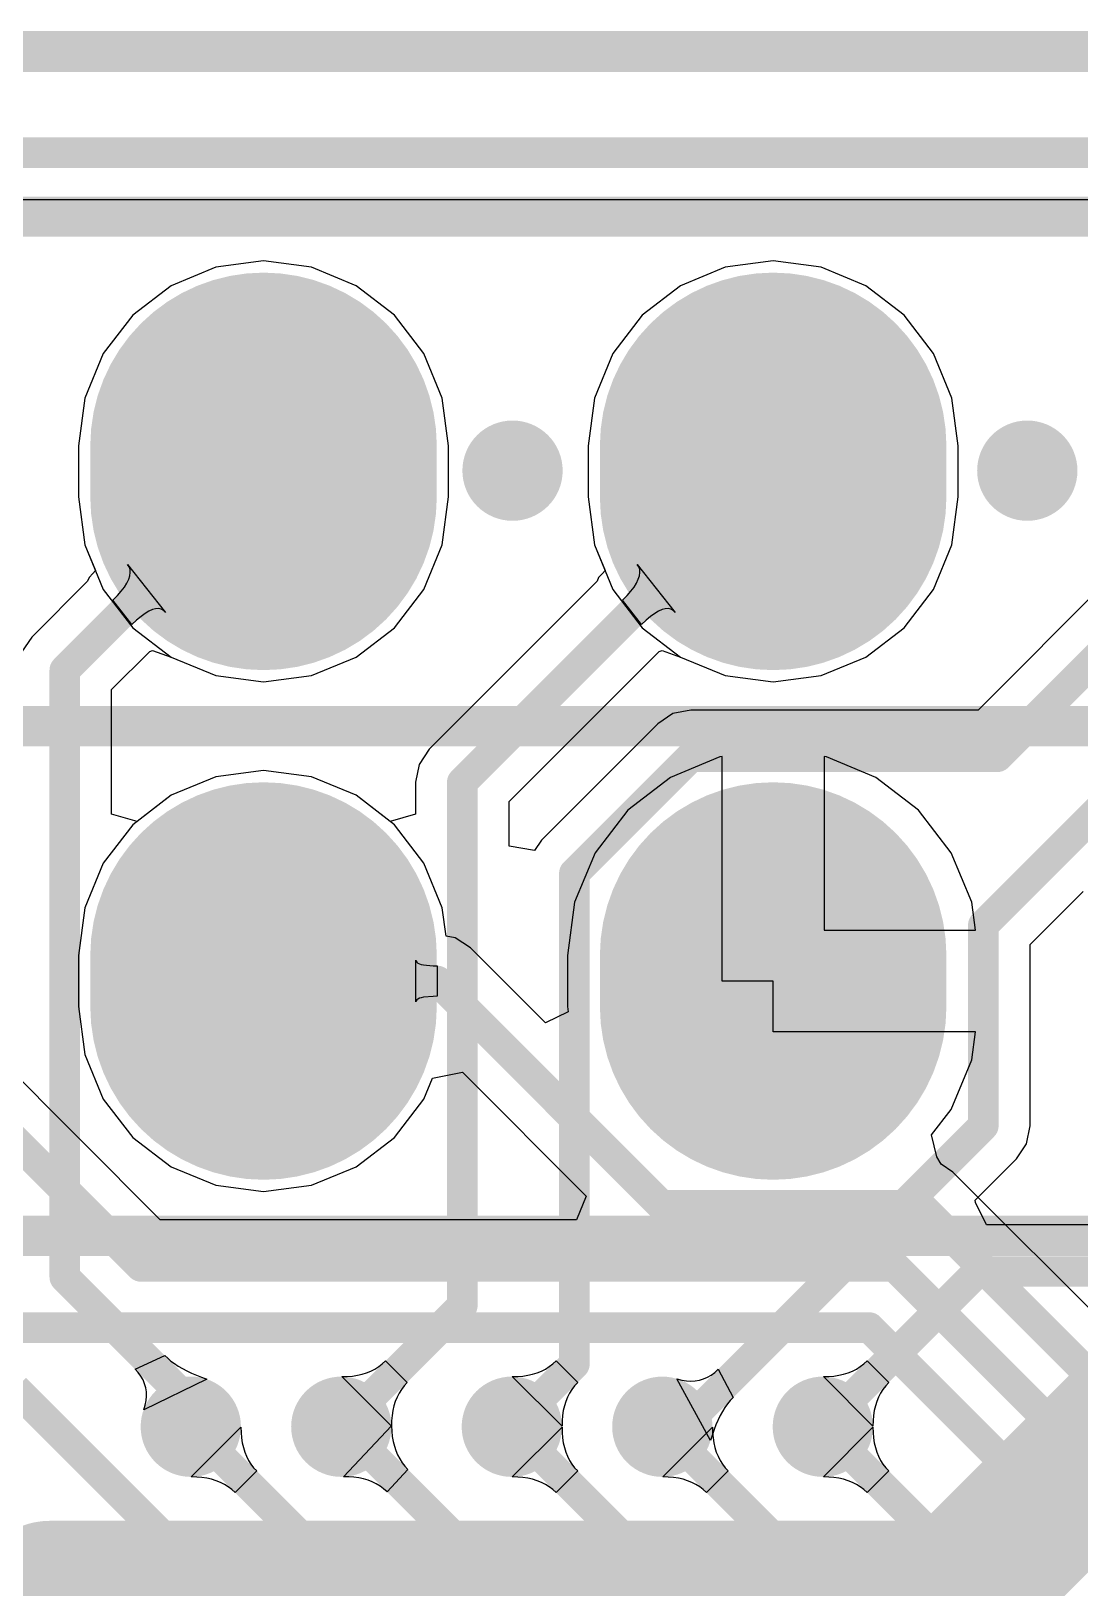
# Model space of a CAD drawing. Header units: millimetres. Extents: x 6.03 to 8.53, y 10.22 to 11.81.
# Drawn here: x 6.7423 to 6.9481, y 10.8483 to 11.1538 of the extents above; entities that cross this region are included whole.
import ezdxf

# ---------------------------------------------------------------- set-up
doc = ezdxf.new("R2010")
doc.units = ezdxf.units.MM
doc.header["$MEASUREMENT"] = 0
for name, color, linetype in [('BottomLayer', 5, 'Continuous'), ('BottomSolder', 6, 'Continuous'), ('MultiLayer', 9, 'Continuous'), ('TopLayer', 1, 'Continuous'), ('TopOverlay', 2, 'Continuous'), ('TopSolder', 216, 'Continuous')]:
    doc.layers.add(name, color=color, linetype=linetype)

# ---------------------------------------------------------------- blocks, each defined once
blk = doc.blocks.new('H______20X2_24')
at = {"layer": 'BottomLayer', "const_width": 0.06}
for points in [[(-0.055, -0.55), (-0.045, -0.55)], [(0.045, -0.55), (0.055, -0.55)], [(-0.055, -0.65), (-0.045, -0.65)], [(0.045, -0.65), (0.055, -0.65)]]:
    blk.add_lwpolyline(points, dxfattribs=at)
at = {"layer": 'BottomLayer', "const_width": 0.03}
for points in [[(-0.07, -0.55, 1), (-0.04, -0.55, 1)], [(-0.06, -0.55, 1), (-0.03, -0.55, 1)], [(0.03, -0.55, 1), (0.06, -0.55, 1)], [(0.04, -0.55, 1), (0.07, -0.55, 1)], [(-0.07, -0.65, 1), (-0.04, -0.65, 1)], [(-0.06, -0.65, 1), (-0.03, -0.65, 1)], [(0.03, -0.65, 1), (0.06, -0.65, 1)], [(0.04, -0.65, 1), (0.07, -0.65, 1)]]:
    blk.add_lwpolyline(points, format="xyb", close=True, dxfattribs=at)
at = {"layer": 'BottomSolder', "const_width": 0.068}
for points in [[(-0.055, -0.55), (-0.045, -0.55)], [(0.045, -0.55), (0.055, -0.55)], [(-0.055, -0.65), (-0.045, -0.65)], [(0.045, -0.65), (0.055, -0.65)]]:
    blk.add_lwpolyline(points, dxfattribs=at)
at = {"layer": 'BottomSolder', "const_width": 0.034}
for points in [[(-0.072, -0.55, 1), (-0.038, -0.55, 1)], [(-0.062, -0.55, 1), (-0.028, -0.55, 1)], [(0.028, -0.55, 1), (0.062, -0.55, 1)], [(0.038, -0.55, 1), (0.072, -0.55, 1)], [(-0.072, -0.65, 1), (-0.038, -0.65, 1)], [(-0.062, -0.65, 1), (-0.028, -0.65, 1)], [(0.028, -0.65, 1), (0.062, -0.65, 1)], [(0.038, -0.65, 1), (0.072, -0.65, 1)]]:
    blk.add_lwpolyline(points, format="xyb", close=True, dxfattribs=at)
at = {"layer": 'MultiLayer', "const_width": 0.06}
for points in [[(-0.055, -0.55), (-0.045, -0.55)], [(0.045, -0.55), (0.055, -0.55)], [(-0.055, -0.65), (-0.045, -0.65)], [(0.045, -0.65), (0.055, -0.65)]]:
    blk.add_lwpolyline(points, dxfattribs=at)
at = {"layer": 'MultiLayer', "const_width": 0.03}
for points in [[(-0.07, -0.55, 1), (-0.04, -0.55, 1)], [(-0.06, -0.55, 1), (-0.03, -0.55, 1)], [(0.03, -0.55, 1), (0.06, -0.55, 1)], [(0.04, -0.55, 1), (0.07, -0.55, 1)], [(-0.07, -0.65, 1), (-0.04, -0.65, 1)], [(-0.06, -0.65, 1), (-0.03, -0.65, 1)], [(0.03, -0.65, 1), (0.06, -0.65, 1)], [(0.04, -0.65, 1), (0.07, -0.65, 1)]]:
    blk.add_lwpolyline(points, format="xyb", close=True, dxfattribs=at)
at = {"layer": 'TopLayer', "const_width": 0.06}
for points in [[(-0.055, -0.55), (-0.045, -0.55)], [(0.045, -0.55), (0.055, -0.55)], [(-0.055, -0.65), (-0.045, -0.65)], [(0.045, -0.65), (0.055, -0.65)]]:
    blk.add_lwpolyline(points, dxfattribs=at)
at = {"layer": 'TopLayer', "const_width": 0.03}
for points in [[(-0.07, -0.55, 1), (-0.04, -0.55, 1)], [(-0.06, -0.55, 1), (-0.03, -0.55, 1)], [(0.03, -0.55, 1), (0.06, -0.55, 1)], [(0.04, -0.55, 1), (0.07, -0.55, 1)], [(-0.07, -0.65, 1), (-0.04, -0.65, 1)], [(-0.06, -0.65, 1), (-0.03, -0.65, 1)], [(0.03, -0.65, 1), (0.06, -0.65, 1)], [(0.04, -0.65, 1), (0.07, -0.65, 1)]]:
    blk.add_lwpolyline(points, format="xyb", close=True, dxfattribs=at)
at = {"layer": 'TopOverlay', "const_width": 0.00787}
for points in [[(-0.1, 1), (-0.1, -1)], [(0, 1), (0, -1)], [(0.1, 1), (0.1, -1)]]:
    blk.add_lwpolyline(points, dxfattribs=at)
at = {"layer": 'TopSolder', "const_width": 0.068}
for points in [[(-0.055, -0.55), (-0.045, -0.55)], [(0.045, -0.55), (0.055, -0.55)], [(-0.055, -0.65), (-0.045, -0.65)], [(0.045, -0.65), (0.055, -0.65)]]:
    blk.add_lwpolyline(points, dxfattribs=at)
at = {"layer": 'TopSolder', "const_width": 0.034}
for points in [[(-0.072, -0.55, 1), (-0.038, -0.55, 1)], [(-0.062, -0.55, 1), (-0.028, -0.55, 1)], [(0.028, -0.55, 1), (0.062, -0.55, 1)], [(0.038, -0.55, 1), (0.072, -0.55, 1)], [(-0.072, -0.65, 1), (-0.038, -0.65, 1)], [(-0.062, -0.65, 1), (-0.028, -0.65, 1)], [(0.028, -0.65, 1), (0.062, -0.65, 1)], [(0.038, -0.65, 1), (0.072, -0.65, 1)]]:
    blk.add_lwpolyline(points, format="xyb", close=True, dxfattribs=at)

msp = doc.modelspace()

# ---------------------------------------------------------------- linework, layer by layer
at = {"layer": 'BottomLayer'}
for p, q in [((6.7785, 11.10745), (6.76974, 11.10382)), ((6.78789, 11.10869), (6.7785, 11.10745)), ((6.79729, 11.10745), (6.78789, 11.10869)), ((6.80605, 11.10382), (6.79729, 11.10745)), ((6.8785, 11.10745), (6.86974, 11.10382)), ((6.88789, 11.10869), (6.8785, 11.10745)), ((6.89729, 11.10745), (6.88789, 11.10869)), ((6.90605, 11.10382), (6.89729, 11.10745)), ((6.76974, 11.10382), (6.76222, 11.09805)), ((6.81357, 11.09805), (6.80605, 11.10382)), ((6.86974, 11.10382), (6.86222, 11.09805)), ((6.91357, 11.09805), (6.90605, 11.10382)), ((6.76222, 11.09805), (6.75645, 11.09053)), ((6.81934, 11.09053), (6.81357, 11.09805)), ((6.86222, 11.09805), (6.85645, 11.09053)), ((6.91934, 11.09053), (6.91357, 11.09805)), ((6.75645, 11.09053), (6.75282, 11.08177)), ((6.82297, 11.08177), (6.81934, 11.09053)), ((6.85645, 11.09053), (6.85282, 11.08177)), ((6.92297, 11.08177), (6.91934, 11.09053)), ((6.75282, 11.08177), (6.75158, 11.07238)), ((6.8242, 11.07238), (6.82297, 11.08177)), ((6.85282, 11.08177), (6.85158, 11.07238)), ((6.9242, 11.07238), (6.92297, 11.08177)), ((6.75158, 11.07238), (6.75158, 11.06238)), ((6.8242, 11.06238), (6.8242, 11.07238)), ((6.85158, 11.07238), (6.85158, 11.06238)), ((6.9242, 11.06238), (6.9242, 11.07238)), ((6.75158, 11.06238), (6.75282, 11.05298)), ((6.82297, 11.05298), (6.8242, 11.06238)), ((6.85158, 11.06238), (6.85282, 11.05298)), ((6.92297, 11.05298), (6.9242, 11.06238)), ((6.75282, 11.05298), (6.75645, 11.04422)), ((6.81934, 11.04422), (6.82297, 11.05298)), ((6.85282, 11.05298), (6.85645, 11.04422)), ((6.91934, 11.04422), (6.92297, 11.05298)), ((6.75645, 11.04422), (6.76222, 11.0367)), ((6.81357, 11.0367), (6.81934, 11.04422)), ((6.85645, 11.04422), (6.86222, 11.0367)), ((6.91357, 11.0367), (6.91934, 11.04422)), ((6.76222, 11.0367), (6.76974, 11.03093)), ((6.80605, 11.03093), (6.81357, 11.0367)), ((6.86222, 11.0367), (6.86974, 11.03093)), ((6.90605, 11.03093), (6.91357, 11.0367)), ((6.76974, 11.03093), (6.7785, 11.0273)), ((6.79729, 11.0273), (6.80605, 11.03093)), ((6.86974, 11.03093), (6.8785, 11.0273)), ((6.89729, 11.0273), (6.90605, 11.03093)), ((6.7785, 11.0273), (6.78789, 11.02607)), ((6.78789, 11.02607), (6.79729, 11.0273)), ((6.8785, 11.0273), (6.88789, 11.02607)), ((6.88789, 11.02607), (6.89729, 11.0273)), ((6.87745, 11.01135), (6.86772, 11.00732)), ((6.87789, 11.01141), (6.87745, 11.01135)), ((6.87789, 10.96738), (6.87789, 11.01141)), ((6.89834, 11.01135), (6.89789, 11.01141)), ((6.89789, 11.01141), (6.89789, 10.97738)), ((6.90807, 11.00732), (6.89834, 11.01135)), ((6.7785, 11.00745), (6.76974, 11.00382)), ((6.78789, 11.00869), (6.7785, 11.00745)), ((6.79729, 11.00745), (6.78789, 11.00869)), ((6.80605, 11.00382), (6.79729, 11.00745)), ((6.86772, 11.00732), (6.85937, 11.0009)), ((6.91642, 11.0009), (6.90807, 11.00732)), ((6.76974, 11.00382), (6.76222, 10.99805)), ((6.81357, 10.99805), (6.80605, 11.00382)), ((6.85937, 11.0009), (6.85295, 10.99255)), ((6.92283, 10.99255), (6.91642, 11.0009)), ((6.76222, 10.99805), (6.75645, 10.99053)), ((6.81934, 10.99053), (6.81357, 10.99805)), ((6.75645, 10.99053), (6.75282, 10.98177)), ((6.82297, 10.98177), (6.81934, 10.99053)), ((6.85295, 10.99255), (6.84892, 10.98282)), ((6.92686, 10.98282), (6.92283, 10.99255)), ((6.75282, 10.98177), (6.75158, 10.97238)), ((6.8237, 10.97621), (6.82297, 10.98177)), ((6.84892, 10.98282), (6.84755, 10.97238)), ((6.92758, 10.97738), (6.92686, 10.98282)), ((6.82551, 10.97585), (6.8237, 10.97621)), ((6.82848, 10.97386), (6.82551, 10.97585)), ((6.89789, 10.97738), (6.92758, 10.97738)), ((6.75158, 10.97238), (6.75158, 10.96238)), ((6.8432, 10.95915), (6.82848, 10.97386)), ((6.84755, 10.97238), (6.84755, 10.96238)), ((6.8178, 10.9633), (6.8178, 10.97145)), ((6.8178, 10.97145), (6.81784, 10.97125)), ((6.81784, 10.97125), (6.81797, 10.97106)), ((6.81797, 10.97106), (6.81818, 10.9709)), ((6.81818, 10.9709), (6.81847, 10.97076)), ((6.81847, 10.97076), (6.81885, 10.97065)), ((6.81885, 10.97065), (6.81931, 10.97055)), ((6.81931, 10.97055), (6.81985, 10.97047)), ((6.81985, 10.97047), (6.8212, 10.97039)), ((6.8212, 10.97039), (6.82199, 10.97038)), ((6.82199, 10.97038), (6.82199, 10.96438)), ((6.88789, 10.96738), (6.87789, 10.96738)), ((6.88789, 10.95738), (6.88789, 10.96738)), ((6.81784, 10.96351), (6.8178, 10.9633)), ((6.81797, 10.96369), (6.81784, 10.96351)), ((6.81818, 10.96385), (6.81797, 10.96369)), ((6.81847, 10.96399), (6.81818, 10.96385)), ((6.81885, 10.96411), (6.81847, 10.96399)), ((6.81931, 10.9642), (6.81885, 10.96411)), ((6.8212, 10.96437), (6.81931, 10.9642)), ((6.82199, 10.96438), (6.8212, 10.96437)), ((6.76762, 10.92055), (6.72745, 10.96072)), ((6.75158, 10.96238), (6.75282, 10.95298)), ((6.84768, 10.96136), (6.8432, 10.95915)), ((6.84755, 10.96238), (6.84768, 10.96136)), ((6.92758, 10.95738), (6.88789, 10.95738)), ((6.92686, 10.95193), (6.92758, 10.95738)), ((6.75282, 10.95298), (6.75645, 10.94422)), ((6.92283, 10.9422), (6.92686, 10.95193)), ((6.81934, 10.94422), (6.82103, 10.94829)), ((6.82103, 10.94829), (6.82692, 10.94947)), ((6.82692, 10.94947), (6.85122, 10.92517)), ((6.75645, 10.94422), (6.76222, 10.9367)), ((6.81357, 10.9367), (6.81934, 10.94422)), ((6.91899, 10.93719), (6.92283, 10.9422)), ((6.76222, 10.9367), (6.76974, 10.93093)), ((6.80605, 10.93093), (6.81357, 10.9367)), ((6.91998, 10.93285), (6.91899, 10.93719)), ((6.92086, 10.93142), (6.91998, 10.93285)), ((6.76974, 10.93093), (6.7785, 10.9273)), ((6.79729, 10.9273), (6.80605, 10.93093)), ((6.92318, 10.92986), (6.92086, 10.93142)), ((6.9741, 10.87895), (6.92318, 10.92986)), ((6.7785, 10.9273), (6.78789, 10.92607)), ((6.78789, 10.92607), (6.79729, 10.9273)), ((6.85122, 10.92517), (6.84931, 10.92055)), ((6.84931, 10.92055), (6.76762, 10.92055)), ((6.77372, 10.87008), (6.78346, 10.87982)), ((6.78346, 10.87982), (6.78349, 10.87876)), ((6.78349, 10.87876), (6.78357, 10.87774)), ((6.78357, 10.87774), (6.78372, 10.87676)), ((6.80356, 10.87009), (6.81299, 10.88013)), ((6.81299, 10.88013), (6.81304, 10.87906)), ((6.81304, 10.87906), (6.81316, 10.87803)), ((6.81316, 10.87803), (6.81333, 10.87705)), ((6.83671, 10.87008), (6.84646, 10.87982)), ((6.84646, 10.87982), (6.84648, 10.87876)), ((6.84648, 10.87876), (6.84656, 10.87774)), ((6.84656, 10.87774), (6.84671, 10.87676)), ((6.86624, 10.87008), (6.87598, 10.87982)), ((6.87598, 10.87982), (6.876, 10.87876)), ((6.876, 10.87876), (6.87609, 10.87774)), ((6.87609, 10.87774), (6.87624, 10.87676)), ((6.89774, 10.87008), (6.90748, 10.87982)), ((6.90748, 10.87982), (6.9075, 10.87876)), ((6.9075, 10.87876), (6.90759, 10.87774)), ((6.90759, 10.87774), (6.90773, 10.87676)), ((6.78372, 10.87676), (6.78393, 10.87584)), ((6.78393, 10.87584), (6.78421, 10.87495)), ((6.78421, 10.87495), (6.78455, 10.87412)), ((6.81333, 10.87705), (6.81356, 10.87612)), ((6.81356, 10.87612), (6.81386, 10.87524)), ((6.81386, 10.87524), (6.81421, 10.8744)), ((6.81421, 10.8744), (6.81462, 10.87361)), ((6.84671, 10.87676), (6.84692, 10.87584)), ((6.84692, 10.87584), (6.8472, 10.87495)), ((6.8472, 10.87495), (6.84754, 10.87412)), ((6.87624, 10.87676), (6.87645, 10.87584)), ((6.87645, 10.87584), (6.87673, 10.87495)), ((6.87673, 10.87495), (6.87707, 10.87412)), ((6.90773, 10.87676), (6.90795, 10.87584)), ((6.90795, 10.87584), (6.90822, 10.87495)), ((6.90822, 10.87495), (6.90856, 10.87412)), ((6.78655, 10.87124), (6.78231, 10.867)), ((6.78455, 10.87412), (6.78495, 10.87333)), ((6.78495, 10.87333), (6.78542, 10.87259)), ((6.78542, 10.87259), (6.78595, 10.87189)), ((6.78595, 10.87189), (6.78655, 10.87124)), ((6.81622, 10.87153), (6.81212, 10.86715)), ((6.81462, 10.87361), (6.81509, 10.87287)), ((6.81509, 10.87287), (6.81563, 10.87218)), ((6.81563, 10.87218), (6.81622, 10.87153)), ((6.84954, 10.87124), (6.8453, 10.867)), ((6.84754, 10.87412), (6.84794, 10.87333)), ((6.84794, 10.87333), (6.84841, 10.87259)), ((6.84841, 10.87259), (6.84894, 10.87189)), ((6.84894, 10.87189), (6.84954, 10.87124)), ((6.87907, 10.87124), (6.87482, 10.867)), ((6.87707, 10.87412), (6.87747, 10.87333)), ((6.87747, 10.87333), (6.87794, 10.87259)), ((6.87794, 10.87259), (6.87847, 10.87189)), ((6.87847, 10.87189), (6.87907, 10.87124)), ((6.91056, 10.87124), (6.90632, 10.867)), ((6.90856, 10.87412), (6.90897, 10.87333)), ((6.90897, 10.87333), (6.90944, 10.87259)), ((6.90944, 10.87259), (6.90997, 10.87189)), ((6.90997, 10.87189), (6.91056, 10.87124)), ((6.77479, 10.87006), (6.77372, 10.87008)), ((6.77581, 10.86997), (6.77479, 10.87006)), ((6.77678, 10.86982), (6.77581, 10.86997)), ((6.77771, 10.86961), (6.77678, 10.86982)), ((6.77859, 10.86934), (6.77771, 10.86961)), ((6.77943, 10.869), (6.77859, 10.86934)), ((6.78021, 10.86859), (6.77943, 10.869)), ((6.78096, 10.86812), (6.78021, 10.86859)), ((6.80461, 10.8701), (6.80356, 10.87009)), ((6.80563, 10.87004), (6.80461, 10.8701)), ((6.80659, 10.86992), (6.80563, 10.87004)), ((6.80752, 10.86972), (6.80659, 10.86992)), ((6.80839, 10.86946), (6.80752, 10.86972)), ((6.80923, 10.86914), (6.80839, 10.86946)), ((6.81002, 10.86874), (6.80923, 10.86914)), ((6.81076, 10.86828), (6.81002, 10.86874)), ((6.81146, 10.86775), (6.81076, 10.86828)), ((6.83778, 10.87006), (6.83671, 10.87008)), ((6.8388, 10.86997), (6.83778, 10.87006)), ((6.83977, 10.86982), (6.8388, 10.86997)), ((6.8407, 10.86961), (6.83977, 10.86982)), ((6.84158, 10.86934), (6.8407, 10.86961)), ((6.84242, 10.869), (6.84158, 10.86934)), ((6.84321, 10.86859), (6.84242, 10.869)), ((6.84395, 10.86812), (6.84321, 10.86859)), ((6.86731, 10.87006), (6.86624, 10.87008)), ((6.86833, 10.86997), (6.86731, 10.87006)), ((6.8693, 10.86982), (6.86833, 10.86997)), ((6.87023, 10.86961), (6.8693, 10.86982)), ((6.87111, 10.86934), (6.87023, 10.86961)), ((6.87195, 10.869), (6.87111, 10.86934)), ((6.87273, 10.86859), (6.87195, 10.869)), ((6.87348, 10.86812), (6.87273, 10.86859)), ((6.8988, 10.87006), (6.89774, 10.87008)), ((6.89982, 10.86997), (6.8988, 10.87006)), ((6.9008, 10.86982), (6.89982, 10.86997)), ((6.90172, 10.86961), (6.9008, 10.86982)), ((6.90261, 10.86934), (6.90172, 10.86961)), ((6.90344, 10.869), (6.90261, 10.86934)), ((6.90423, 10.86859), (6.90344, 10.869)), ((6.90497, 10.86812), (6.90423, 10.86859)), ((6.78165, 10.86759), (6.78096, 10.86812)), ((6.78231, 10.867), (6.78165, 10.86759)), ((6.81212, 10.86715), (6.81146, 10.86775)), ((6.84465, 10.86759), (6.84395, 10.86812)), ((6.8453, 10.867), (6.84465, 10.86759)), ((6.87417, 10.86759), (6.87348, 10.86812)), ((6.87482, 10.867), (6.87417, 10.86759)), ((6.90567, 10.86759), (6.90497, 10.86812)), ((6.90632, 10.867), (6.90567, 10.86759))]:
    msp.add_line(p, q, dxfattribs=at)
for points, const_width in [([(6.83183, 11.06752, 1), (6.84167, 11.06752, 1)], 0.00984), ([(6.93284, 11.06752, 1), (6.94268, 11.06752, 1)], 0.00984), ([(6.78639, 10.96738, 1), (6.78939, 10.96738, 1)], 0.003), ([(6.82049, 10.96738, 1), (6.82349, 10.96738, 1)], 0.003), ([(6.82049, 10.96738, 1), (6.82349, 10.96738, 1)], 0.003), ([(6.86449, 10.92338, 1), (6.86749, 10.92338, 1)], 0.003), ([(6.86449, 10.92338, 1), (6.86749, 10.92338, 1)], 0.003), ([(6.91519, 10.92338, 1), (6.91819, 10.92338, 1)], 0.003), ([(6.91519, 10.92338, 1), (6.91819, 10.92338, 1)], 0.003), ([(6.76232, 10.91138, 1), (6.76532, 10.91138, 1)], 0.003), ([(6.76232, 10.91138, 1), (6.76532, 10.91138, 1)], 0.003), ([(6.91022, 10.91138, 1), (6.91322, 10.91138, 1)], 0.003), ([(6.91022, 10.91138, 1), (6.91322, 10.91138, 1)], 0.003), ([(6.90525, 10.89938, 1), (6.90825, 10.89938, 1)], 0.003), ([(6.90525, 10.89938, 1), (6.90825, 10.89938, 1)], 0.003), ([(6.7687, 10.87992, 1), (6.77854, 10.87992, 1)], 0.00984), ([(6.79823, 10.87992, 1), (6.80807, 10.87992, 1)], 0.00984), ([(6.83169, 10.87992, 1), (6.84154, 10.87992, 1)], 0.00984), ([(6.86122, 10.87992, 1), (6.87106, 10.87992, 1)], 0.00984), ([(6.89272, 10.87992, 1), (6.90256, 10.87992, 1)], 0.00984), ([(6.77212, 10.87992, 1), (6.77512, 10.87992, 1)], 0.003), ([(6.80165, 10.87992, 1), (6.80465, 10.87992, 1)], 0.003), ([(6.80208, 10.87992, 1), (6.80508, 10.87992, 1)], 0.003), ([(6.80208, 10.87992, 1), (6.80508, 10.87992, 1)], 0.003), ([(6.83511, 10.87992, 1), (6.83811, 10.87992, 1)], 0.003), ([(6.86464, 10.87992, 1), (6.86764, 10.87992, 1)], 0.003), ([(6.89614, 10.87992, 1), (6.89914, 10.87992, 1)], 0.003)]:
    msp.add_lwpolyline(points, format="xyb", close=True, dxfattribs=dict(at, const_width=const_width))
at = {"layer": 'BottomLayer', "const_width": 0.006}
for points in [[(6.70782, 10.96738), (6.76382, 10.91138)], [(6.78789, 10.96738), (6.82199, 10.96738)], [(6.82199, 10.96738), (6.86599, 10.92338)], [(6.86599, 10.92338), (6.91669, 10.92338)], [(6.91669, 10.92338), (6.97589, 10.86417)], [(6.76382, 10.91138), (6.91172, 10.91138)], [(6.91172, 10.91138), (6.96389, 10.8592)], [(6.67613, 10.89938), (6.90675, 10.89938)], [(6.90675, 10.89938), (6.95189, 10.85423)], [(6.73917, 10.88738), (6.79, 10.83655)], [(6.77362, 10.87992), (6.92698, 10.72657)], [(6.80315, 10.87992), (6.80358, 10.87992)], [(6.80358, 10.87992), (6.93898, 10.74453)], [(6.83661, 10.87992), (6.95472, 10.76181)], [(6.86614, 10.87992), (6.9685, 10.77756)], [(6.89764, 10.87992), (6.93989, 10.83767)], [(6.72854, 10.86811), (6.77737, 10.81928)]]:
    msp.add_lwpolyline(points, dxfattribs=at)
at = {"layer": 'MultiLayer', "const_width": 0.00984}
for points in [[(6.83183, 11.06752, 1), (6.84167, 11.06752, 1)], [(6.93284, 11.06752, 1), (6.94268, 11.06752, 1)], [(6.7687, 10.87992, 1), (6.77854, 10.87992, 1)], [(6.79823, 10.87992, 1), (6.80807, 10.87992, 1)], [(6.83169, 10.87992, 1), (6.84154, 10.87992, 1)], [(6.86122, 10.87992, 1), (6.87106, 10.87992, 1)], [(6.89272, 10.87992, 1), (6.90256, 10.87992, 1)]]:
    msp.add_lwpolyline(points, format="xyb", close=True, dxfattribs=at)
at = {"layer": 'TopLayer'}
for p, q in [((6.69291, 11.12074), (7.20424, 11.12074)), ((6.7785, 11.10745), (6.76974, 11.10382)), ((6.78789, 11.10869), (6.7785, 11.10745)), ((6.79729, 11.10745), (6.78789, 11.10869)), ((6.80605, 11.10382), (6.79729, 11.10745)), ((6.8785, 11.10745), (6.86974, 11.10382)), ((6.88789, 11.10869), (6.8785, 11.10745)), ((6.89729, 11.10745), (6.88789, 11.10869)), ((6.90605, 11.10382), (6.89729, 11.10745)), ((6.76974, 11.10382), (6.76222, 11.09805)), ((6.81357, 11.09805), (6.80605, 11.10382)), ((6.86974, 11.10382), (6.86222, 11.09805)), ((6.91357, 11.09805), (6.90605, 11.10382)), ((6.76222, 11.09805), (6.75645, 11.09053)), ((6.81934, 11.09053), (6.81357, 11.09805)), ((6.86222, 11.09805), (6.85645, 11.09053)), ((6.91934, 11.09053), (6.91357, 11.09805)), ((6.75645, 11.09053), (6.75282, 11.08177)), ((6.82297, 11.08177), (6.81934, 11.09053)), ((6.85645, 11.09053), (6.85282, 11.08177)), ((6.92297, 11.08177), (6.91934, 11.09053)), ((6.75282, 11.08177), (6.75158, 11.07238)), ((6.8242, 11.07238), (6.82297, 11.08177)), ((6.85282, 11.08177), (6.85158, 11.07238)), ((6.9242, 11.07238), (6.92297, 11.08177)), ((6.75158, 11.07238), (6.75158, 11.06238)), ((6.8242, 11.06238), (6.8242, 11.07238)), ((6.85158, 11.07238), (6.85158, 11.06238)), ((6.9242, 11.06238), (6.9242, 11.07238)), ((6.75158, 11.06238), (6.75282, 11.05298)), ((6.82297, 11.05298), (6.8242, 11.06238)), ((6.85158, 11.06238), (6.85282, 11.05298)), ((6.92297, 11.05298), (6.9242, 11.06238)), ((6.75282, 11.05298), (6.75491, 11.04794)), ((6.81934, 11.04422), (6.82297, 11.05298)), ((6.85282, 11.05298), (6.85491, 11.04794)), ((6.91934, 11.04422), (6.92297, 11.05298)), ((6.76153, 11.04865), (6.76122, 11.04914)), ((6.76122, 11.04914), (6.76865, 11.03967)), ((6.7617, 11.04811), (6.76153, 11.04865)), ((6.86153, 11.04865), (6.86122, 11.04914)), ((6.86122, 11.04914), (6.86865, 11.03967)), ((6.8617, 11.04811), (6.86153, 11.04865)), ((6.75337, 11.04583), (6.74241, 11.03486)), ((6.75365, 11.04656), (6.75337, 11.04583)), ((6.75441, 11.04735), (6.75365, 11.04656)), ((6.7549, 11.04793), (6.75441, 11.04735)), ((6.75491, 11.04794), (6.7549, 11.04793)), ((6.76059, 11.04469), (6.76107, 11.04547)), ((6.76107, 11.04547), (6.76143, 11.0462)), ((6.76143, 11.0462), (6.76165, 11.04688)), ((6.76165, 11.04688), (6.76174, 11.04752)), ((6.76174, 11.04752), (6.7617, 11.04811)), ((6.85337, 11.04583), (6.82041, 11.01286)), ((6.85365, 11.04656), (6.85337, 11.04583)), ((6.85441, 11.04735), (6.85365, 11.04656)), ((6.8549, 11.04793), (6.85441, 11.04735)), ((6.85491, 11.04794), (6.8549, 11.04793)), ((6.86059, 11.04469), (6.86107, 11.04547)), ((6.86107, 11.04547), (6.86143, 11.0462)), ((6.86143, 11.0462), (6.86165, 11.04688)), ((6.86165, 11.04688), (6.86174, 11.04752)), ((6.86174, 11.04752), (6.8617, 11.04811)), ((6.95337, 11.04583), (6.92809, 11.02055)), ((6.75835, 11.04208), (6.75923, 11.043)), ((6.75923, 11.043), (6.75998, 11.04387)), ((6.75998, 11.04387), (6.76059, 11.04469)), ((6.81357, 11.0367), (6.81934, 11.04422)), ((6.85835, 11.04208), (6.85923, 11.043)), ((6.85923, 11.043), (6.85998, 11.04387)), ((6.85998, 11.04387), (6.86059, 11.04469)), ((6.91357, 11.0367), (6.91934, 11.04422)), ((6.76208, 11.03732), (6.75835, 11.04208)), ((6.76465, 11.03951), (6.76385, 11.03892)), ((6.7654, 11.03996), (6.76465, 11.03951)), ((6.76608, 11.04026), (6.7654, 11.03996)), ((6.76671, 11.04043), (6.76608, 11.04026)), ((6.76728, 11.04045), (6.76671, 11.04043)), ((6.7678, 11.04033), (6.76728, 11.04045)), ((6.76825, 11.04007), (6.7678, 11.04033)), ((6.76865, 11.03967), (6.76825, 11.04007)), ((6.86208, 11.03732), (6.85835, 11.04208)), ((6.86465, 11.03951), (6.86385, 11.03892)), ((6.8654, 11.03996), (6.86465, 11.03951)), ((6.86608, 11.04026), (6.8654, 11.03996)), ((6.86671, 11.04043), (6.86608, 11.04026)), ((6.86728, 11.04045), (6.86671, 11.04043)), ((6.8678, 11.04033), (6.86728, 11.04045)), ((6.86825, 11.04007), (6.8678, 11.04033)), ((6.86865, 11.03967), (6.86825, 11.04007)), ((6.76299, 11.03819), (6.76208, 11.03732)), ((6.76385, 11.03892), (6.76299, 11.03819)), ((6.80605, 11.03093), (6.81357, 11.0367)), ((6.86299, 11.03819), (6.86208, 11.03732)), ((6.86385, 11.03892), (6.86299, 11.03819)), ((6.90605, 11.03093), (6.91357, 11.0367)), ((6.74241, 11.03486), (6.74042, 11.03189)), ((6.75807, 11.02458), (6.76555, 11.03206)), ((6.76555, 11.03206), (6.76608, 11.03221)), ((6.76608, 11.03221), (6.76974, 11.03093)), ((6.76974, 11.03093), (6.7785, 11.0273)), ((6.79729, 11.0273), (6.80605, 11.03093)), ((6.83607, 11.00258), (6.86555, 11.03206)), ((6.86555, 11.03206), (6.86608, 11.03221)), ((6.86608, 11.03221), (6.86974, 11.03093)), ((6.86974, 11.03093), (6.8785, 11.0273)), ((6.89729, 11.0273), (6.90605, 11.03093)), ((6.7785, 11.0273), (6.78789, 11.02607)), ((6.78789, 11.02607), (6.79729, 11.0273)), ((6.8785, 11.0273), (6.88789, 11.02607)), ((6.88789, 11.02607), (6.89729, 11.0273)), ((6.75807, 11.00011), (6.75807, 11.02458)), ((6.86525, 11.01787), (6.84241, 10.99502)), ((6.86823, 11.01985), (6.86525, 11.01787)), ((6.87174, 11.02055), (6.86823, 11.01985)), ((6.92809, 11.02055), (6.87174, 11.02055)), ((6.82041, 11.01286), (6.81842, 11.00989)), ((6.81842, 11.00989), (6.81772, 11.00638)), ((6.7785, 11.00745), (6.76974, 11.00382)), ((6.78789, 11.00869), (6.7785, 11.00745)), ((6.79729, 11.00745), (6.78789, 11.00869)), ((6.80605, 11.00382), (6.79729, 11.00745)), ((6.81772, 11.00638), (6.81772, 11.00011)), ((6.76974, 11.00382), (6.76307, 10.99871)), ((6.81272, 10.99871), (6.80605, 11.00382)), ((6.76307, 10.99871), (6.75807, 11.00011)), ((6.81772, 11.00011), (6.81272, 10.99871)), ((6.83607, 10.99387), (6.83607, 11.00258)), ((6.84107, 10.99302), (6.83607, 10.99387)), ((6.84241, 10.99502), (6.84107, 10.99302)), ((6.93831, 10.97455), (6.94873, 10.98497)), ((6.93831, 10.93898), (6.93831, 10.97455)), ((6.93761, 10.93546), (6.93831, 10.93898)), ((6.93562, 10.93249), (6.93761, 10.93546)), ((6.92753, 10.9244), (6.93562, 10.93249)), ((6.92758, 10.92395), (6.92753, 10.9244)), ((6.92978, 10.91957), (6.92758, 10.92395)), ((7.10738, 10.91957), (6.92978, 10.91957)), ((6.76267, 10.89124), (6.7685, 10.89389)), ((6.7685, 10.89389), (6.76909, 10.89335)), ((6.76909, 10.89335), (6.76972, 10.89282)), ((6.76972, 10.89282), (6.77042, 10.89231)), ((6.81118, 10.89225), (6.81183, 10.89285)), ((6.81183, 10.89285), (6.81608, 10.8886)), ((6.84465, 10.89225), (6.8453, 10.89285)), ((6.8453, 10.89285), (6.84954, 10.8886)), ((6.90567, 10.89225), (6.90632, 10.89285)), ((6.90632, 10.89285), (6.91056, 10.8886)), ((6.76329, 10.89055), (6.76267, 10.89124)), ((6.76382, 10.88984), (6.76329, 10.89055)), ((6.76424, 10.88911), (6.76382, 10.88984)), ((6.77042, 10.89231), (6.77116, 10.89181)), ((6.77116, 10.89181), (6.77282, 10.89088)), ((6.77282, 10.89088), (6.77373, 10.89044)), ((6.77373, 10.89044), (6.77572, 10.88962)), ((6.77572, 10.88962), (6.77679, 10.88924)), ((6.80325, 10.88976), (6.80431, 10.88978)), ((6.81299, 10.88002), (6.80325, 10.88976)), ((6.80431, 10.88978), (6.80533, 10.88987)), ((6.80533, 10.88987), (6.80631, 10.89002)), ((6.80631, 10.89002), (6.80724, 10.89023)), ((6.80724, 10.89023), (6.80812, 10.89051)), ((6.80812, 10.89051), (6.80895, 10.89085)), ((6.80895, 10.89085), (6.80974, 10.89125)), ((6.80974, 10.89125), (6.81049, 10.89172)), ((6.81049, 10.89172), (6.81118, 10.89225)), ((6.83671, 10.88976), (6.83778, 10.88978)), ((6.84646, 10.88002), (6.83671, 10.88976)), ((6.83778, 10.88978), (6.8388, 10.88987)), ((6.8388, 10.88987), (6.83977, 10.89002)), ((6.83977, 10.89002), (6.8407, 10.89023)), ((6.8407, 10.89023), (6.84158, 10.89051)), ((6.84158, 10.89051), (6.84242, 10.89085)), ((6.84242, 10.89085), (6.84321, 10.89125)), ((6.84321, 10.89125), (6.84395, 10.89172)), ((6.84395, 10.89172), (6.84465, 10.89225)), ((6.87423, 10.88931), (6.87499, 10.88964)), ((6.87499, 10.88964), (6.87573, 10.89007)), ((6.87573, 10.89007), (6.87644, 10.89059)), ((6.87644, 10.89059), (6.87712, 10.89121)), ((6.87712, 10.89121), (6.88004, 10.88564)), ((6.89774, 10.88976), (6.8988, 10.88978)), ((6.90748, 10.88002), (6.89774, 10.88976)), ((6.8988, 10.88978), (6.89982, 10.88987)), ((6.89982, 10.88987), (6.9008, 10.89002)), ((6.9008, 10.89002), (6.90172, 10.89023)), ((6.90172, 10.89023), (6.90261, 10.89051)), ((6.90261, 10.89051), (6.90344, 10.89085)), ((6.90344, 10.89085), (6.90423, 10.89125)), ((6.90423, 10.89125), (6.90497, 10.89172)), ((6.90497, 10.89172), (6.90567, 10.89225)), ((6.76456, 10.88835), (6.76424, 10.88911)), ((6.77679, 10.88924), (6.76437, 10.88327)), ((6.76478, 10.88757), (6.76456, 10.88835)), ((6.7649, 10.88676), (6.76478, 10.88757)), ((6.76492, 10.88592), (6.7649, 10.88676)), ((6.81448, 10.88651), (6.81408, 10.88572)), ((6.81495, 10.88726), (6.81448, 10.88651)), ((6.81548, 10.88795), (6.81495, 10.88726)), ((6.81608, 10.8886), (6.81548, 10.88795)), ((6.84794, 10.88651), (6.84754, 10.88572)), ((6.84841, 10.88726), (6.84794, 10.88651)), ((6.84894, 10.88795), (6.84841, 10.88726)), ((6.84954, 10.8886), (6.84894, 10.88795)), ((6.87561, 10.87723), (6.86902, 10.88933)), ((6.86902, 10.88933), (6.86996, 10.88909)), ((6.86996, 10.88909), (6.87087, 10.88894)), ((6.87087, 10.88894), (6.87175, 10.88889)), ((6.87175, 10.88889), (6.87261, 10.88893)), ((6.87261, 10.88893), (6.87343, 10.88907)), ((6.87343, 10.88907), (6.87423, 10.88931)), ((6.90897, 10.88651), (6.90856, 10.88572)), ((6.90944, 10.88726), (6.90897, 10.88651)), ((6.90997, 10.88795), (6.90944, 10.88726)), ((6.91056, 10.8886), (6.90997, 10.88795)), ((6.76437, 10.88327), (6.76465, 10.88418)), ((6.76465, 10.88418), (6.76483, 10.88506)), ((6.76483, 10.88506), (6.76492, 10.88592)), ((6.81346, 10.88401), (6.81325, 10.88308)), ((6.81374, 10.88489), (6.81346, 10.88401)), ((6.81408, 10.88572), (6.81374, 10.88489)), ((6.84692, 10.88401), (6.84671, 10.88308)), ((6.8472, 10.88489), (6.84692, 10.88401)), ((6.84754, 10.88572), (6.8472, 10.88489)), ((6.87844, 10.88368), (6.87796, 10.88293)), ((6.87895, 10.88439), (6.87844, 10.88368)), ((6.87948, 10.88504), (6.87895, 10.88439)), ((6.88004, 10.88564), (6.87948, 10.88504)), ((6.90795, 10.88401), (6.90773, 10.88308)), ((6.90822, 10.88489), (6.90795, 10.88401)), ((6.90856, 10.88572), (6.90822, 10.88489)), ((6.81301, 10.88109), (6.81299, 10.88002)), ((6.8131, 10.88211), (6.81301, 10.88109)), ((6.81325, 10.88308), (6.8131, 10.88211)), ((6.84648, 10.88109), (6.84646, 10.88002)), ((6.84656, 10.88211), (6.84648, 10.88109)), ((6.84671, 10.88308), (6.84656, 10.88211)), ((6.87751, 10.88211), (6.87667, 10.88032)), ((6.87796, 10.88293), (6.87751, 10.88211)), ((6.9075, 10.88109), (6.90748, 10.88002)), ((6.90759, 10.88211), (6.9075, 10.88109)), ((6.90773, 10.88308), (6.90759, 10.88211)), ((6.87629, 10.87935), (6.87561, 10.87723)), ((6.87667, 10.88032), (6.87629, 10.87935))]:
    msp.add_line(p, q, dxfattribs=at)
for points, const_width in [([(6.69043, 11.14976), (7.23799, 11.14976)], 0.008), ([(6.68898, 11.12992), (7.22047, 11.12992)], 0.006), ([(6.74889, 11.02838), (6.78789, 11.06738)], 0.006), ([(6.82689, 11.00638), (6.88789, 11.06738)], 0.006), ([(6.93189, 11.01138), (6.98789, 11.06738)], 0.006), ([(6.74889, 10.90926), (6.74889, 11.02838)], 0.006), ([(6.92913, 10.97835), (6.97244, 11.02165)], 0.006), ([(6.84889, 10.98853), (6.87174, 11.01138)], 0.006), ([(6.87174, 11.01138), (6.93189, 11.01138)], 0.006), ([(6.82689, 10.90367), (6.82689, 11.00638)], 0.006), ([(6.84889, 10.8922), (6.84889, 10.98853)], 0.006), ([(6.92913, 10.93898), (6.92913, 10.97835)], 0.006), ([(6.87008, 10.87992), (6.92913, 10.93898)], 0.006), ([(6.74889, 10.90926), (6.77362, 10.88453)], 0.006), ([(6.89764, 10.87992), (6.92811, 10.91039)], 0.006), ([(6.92811, 10.91039), (7.11118, 10.91039)], 0.006), ([(6.80315, 10.87992), (6.82689, 10.90367)], 0.006), ([(6.92361, 10.84646), (6.96354, 10.88639)], 0.03), ([(6.83661, 10.87992), (6.84889, 10.8922)], 0.006), ([(6.77362, 10.87992), (6.77362, 10.88453)], 0.006), ([(6.86614, 10.87992), (6.87008, 10.87992)], 0.006), ([(6.72835, 10.8289), (6.7459, 10.84646)], 0.03), ([(6.7459, 10.84646), (6.92361, 10.84646)], 0.03)]:
    msp.add_lwpolyline(points, dxfattribs=dict(at, const_width=const_width))
for points, const_width in [([(6.83183, 11.06752, 1), (6.84167, 11.06752, 1)], 0.00984), ([(6.93284, 11.06752, 1), (6.94268, 11.06752, 1)], 0.00984), ([(6.78639, 11.06738, 1), (6.78939, 11.06738, 1)], 0.003), ([(6.88639, 11.06738, 1), (6.88939, 11.06738, 1)], 0.003), ([(6.74739, 11.02838, 1), (6.75039, 11.02838, 1)], 0.003), ([(6.74739, 11.02838, 1), (6.75039, 11.02838, 1)], 0.003), ([(6.87024, 11.01138, 1), (6.87324, 11.01138, 1)], 0.003), ([(6.87024, 11.01138, 1), (6.87324, 11.01138, 1)], 0.003), ([(6.93039, 11.01138, 1), (6.93339, 11.01138, 1)], 0.003), ([(6.93039, 11.01138, 1), (6.93339, 11.01138, 1)], 0.003), ([(6.82539, 11.00638, 1), (6.82839, 11.00638, 1)], 0.003), ([(6.82539, 11.00638, 1), (6.82839, 11.00638, 1)], 0.003), ([(6.84739, 10.98853, 1), (6.85039, 10.98853, 1)], 0.003), ([(6.84739, 10.98853, 1), (6.85039, 10.98853, 1)], 0.003), ([(6.92763, 10.97835, 1), (6.93063, 10.97835, 1)], 0.003), ([(6.92763, 10.97835, 1), (6.93063, 10.97835, 1)], 0.003), ([(6.92763, 10.93898, 1), (6.93063, 10.93898, 1)], 0.003), ([(6.92763, 10.93898, 1), (6.93063, 10.93898, 1)], 0.003), ([(6.74739, 10.90926, 1), (6.75039, 10.90926, 1)], 0.003), ([(6.74739, 10.90926, 1), (6.75039, 10.90926, 1)], 0.003), ([(6.92661, 10.91039, 1), (6.92961, 10.91039, 1)], 0.003), ([(6.92661, 10.91039, 1), (6.92961, 10.91039, 1)], 0.003), ([(6.82539, 10.90367, 1), (6.82839, 10.90367, 1)], 0.003), ([(6.82539, 10.90367, 1), (6.82839, 10.90367, 1)], 0.003), ([(6.84739, 10.8922, 1), (6.85039, 10.8922, 1)], 0.003), ([(6.84739, 10.8922, 1), (6.85039, 10.8922, 1)], 0.003), ([(6.7687, 10.87992, 1), (6.77854, 10.87992, 1)], 0.00984), ([(6.79823, 10.87992, 1), (6.80807, 10.87992, 1)], 0.00984), ([(6.83169, 10.87992, 1), (6.84154, 10.87992, 1)], 0.00984), ([(6.86122, 10.87992, 1), (6.87106, 10.87992, 1)], 0.00984), ([(6.89272, 10.87992, 1), (6.90256, 10.87992, 1)], 0.00984), ([(6.77212, 10.88453, 1), (6.77512, 10.88453, 1)], 0.003), ([(6.77212, 10.88453, 1), (6.77512, 10.88453, 1)], 0.003), ([(6.77212, 10.87992, 1), (6.77512, 10.87992, 1)], 0.003), ([(6.80165, 10.87992, 1), (6.80465, 10.87992, 1)], 0.003), ([(6.83511, 10.87992, 1), (6.83811, 10.87992, 1)], 0.003), ([(6.86464, 10.87992, 1), (6.86764, 10.87992, 1)], 0.003), ([(6.86858, 10.87992, 1), (6.87158, 10.87992, 1)], 0.003), ([(6.86858, 10.87992, 1), (6.87158, 10.87992, 1)], 0.003), ([(6.89614, 10.87992, 1), (6.89914, 10.87992, 1)], 0.003), ([(6.7384, 10.84646, 1), (6.7534, 10.84646, 1)], 0.015), ([(6.7384, 10.84646, 1), (6.7534, 10.84646, 1)], 0.015), ([(6.91611, 10.84646, 1), (6.93111, 10.84646, 1)], 0.015), ([(6.91611, 10.84646, 1), (6.93111, 10.84646, 1)], 0.015)]:
    msp.add_lwpolyline(points, format="xyb", close=True, dxfattribs=dict(at, const_width=const_width))

# ---------------------------------------------------------------- block references
at = {"rotation": 270}
msp.add_blockref('H______20X2_24', (7.43789, 11.01738), dxfattribs=at)

doc.saveas('drawing.dxf')
